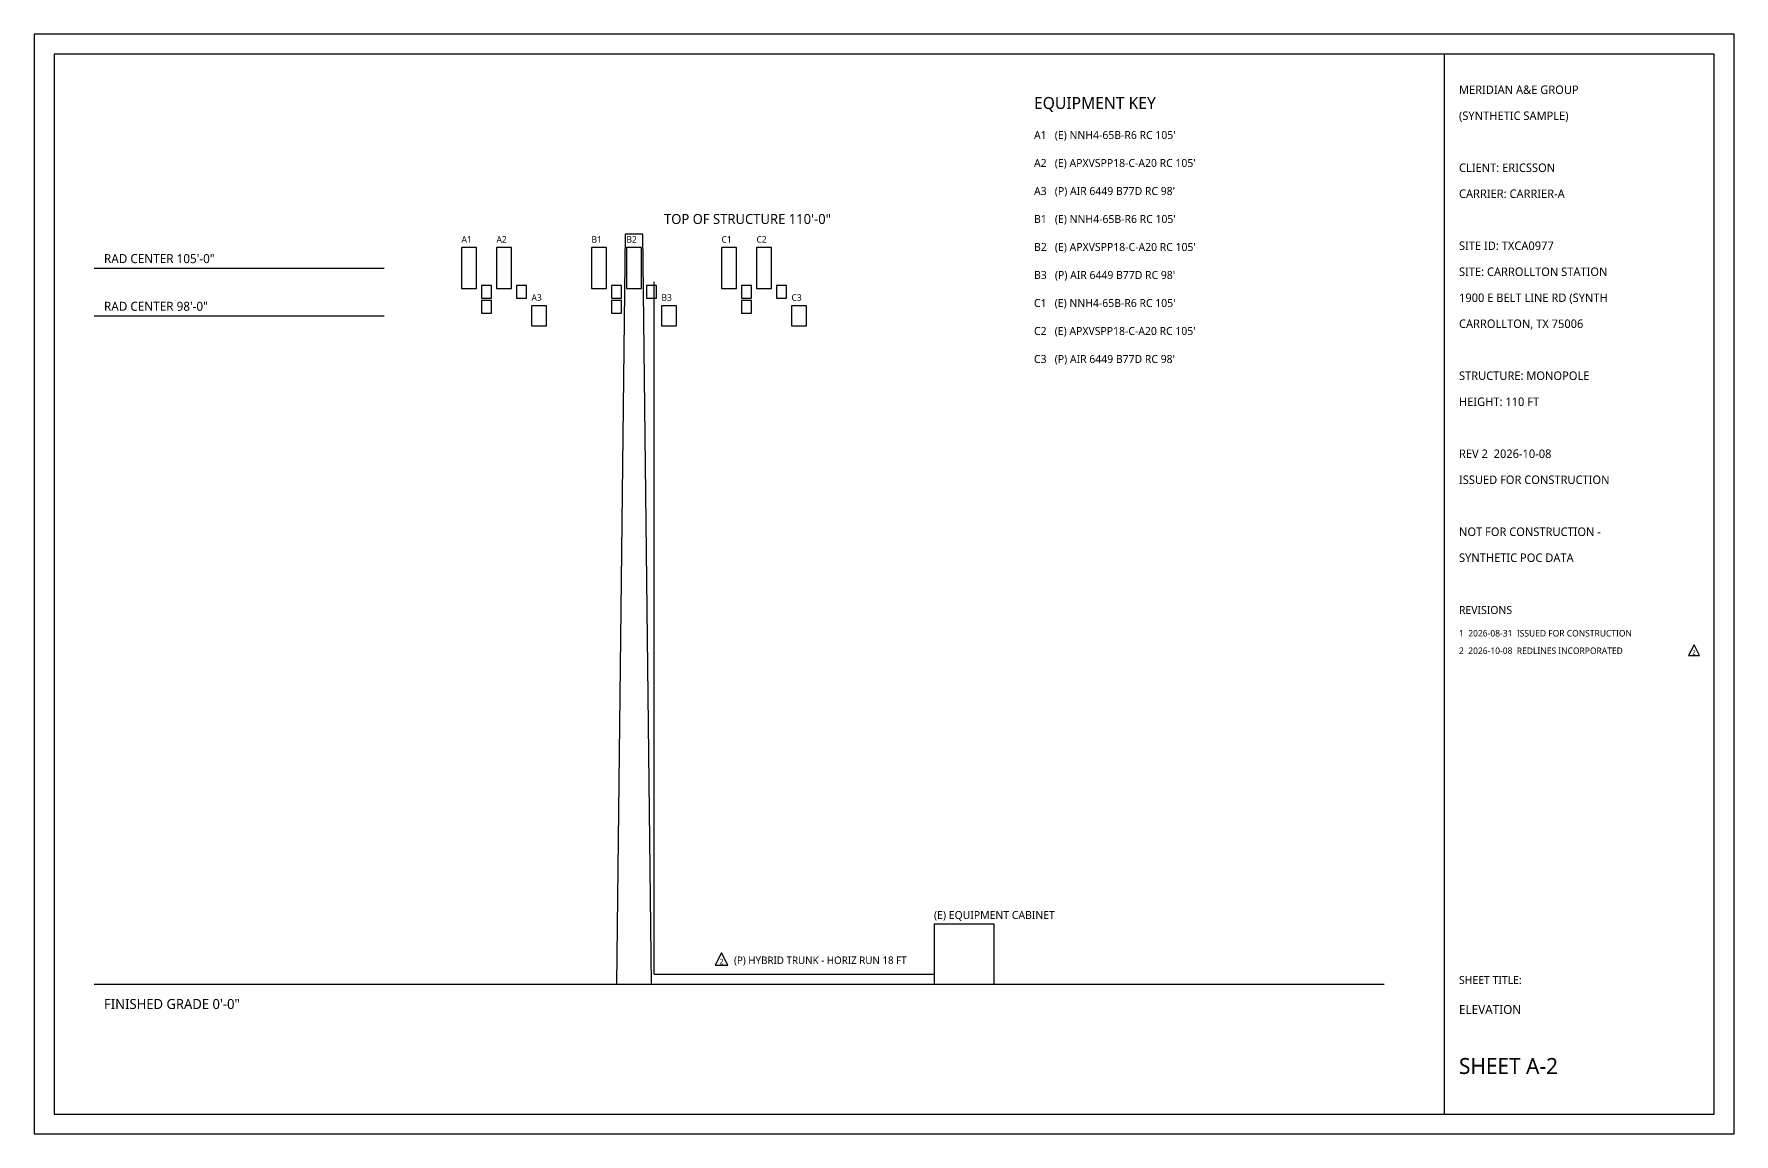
# Model space of a CAD drawing. Extents: x 0 to 1940, y 0 to 220.
# Drawn here: x 400 to 740, y 0 to 220 of the extents above; entities that cross this region are included whole.
import ezdxf
from ezdxf.enums import TextEntityAlignment as Align

# ---------------------------------------------------------------- set-up
doc = ezdxf.new("R2010")
doc.units = 0
for name, color, linetype in [('A-ANT-EXIST', 8, 'Continuous'), ('A-ANT-NEW', 1, 'Continuous'), ('A-BORDER', 7, 'Continuous'), ('A-CABLE', 3, 'Continuous'), ('A-DIM', 4, 'Continuous'), ('A-REV', 1, 'Continuous'), ('A-RRU-EXIST', 8, 'Continuous'), ('A-STRUCT', 7, 'Continuous'), ('A-TEXT', 7, 'Continuous'), ('A-TITLE', 7, 'Continuous')]:
    doc.layers.add(name, color=color, linetype=linetype)
doc.styles.add('OpenSans', font='OpenSans-Regular.ttf')

msp = doc.modelspace()

# ---------------------------------------------------------------- linework, layer by layer
at = {"layer": 'A-ANT-EXIST'}
for points in [[(485.5, 169.09), (488.5, 169.09), (488.5, 177.28), (485.5, 177.28)], [(492.5, 169.09), (495.5, 169.09), (495.5, 177.28), (492.5, 177.28)], [(511.5, 169.09), (514.5, 169.09), (514.5, 177.28), (511.5, 177.28)], [(518.5, 169.09), (521.5, 169.09), (521.5, 177.28), (518.5, 177.28)], [(537.5, 169.09), (540.5, 169.09), (540.5, 177.28), (537.5, 177.28)], [(544.5, 169.09), (547.5, 169.09), (547.5, 177.28), (544.5, 177.28)]]:
    msp.add_lwpolyline(points, close=True, dxfattribs=at)
at = {"layer": 'A-ANT-NEW'}
for points in [[(499.5, 161.62), (502.5, 161.62), (502.5, 165.65), (499.5, 165.65)], [(525.5, 161.62), (528.5, 161.62), (528.5, 165.65), (525.5, 165.65)], [(551.5, 161.62), (554.5, 161.62), (554.5, 165.65), (551.5, 165.65)]]:
    msp.add_lwpolyline(points, close=True, dxfattribs=at)
at = {"layer": 'A-BORDER'}
for points in [[(400, 0), (740, 0), (740, 220), (400, 220)], [(404, 4), (736, 4), (736, 216), (404, 216)]]:
    msp.add_lwpolyline(points, close=True, dxfattribs=at)
at = {"layer": 'A-CABLE'}
for q in [(524, 170.45), (580, 32)]:
    msp.add_line((524, 32), q, dxfattribs=at)
at = {"layer": 'A-DIM'}
for p, q in [((412, 173.18), (470, 173.18)), ((412, 163.64), (470, 163.64))]:
    msp.add_line(p, q, dxfattribs=at)
at = {"layer": 'A-REV'}
for points in [[(730.9, 95.72), (733.1, 95.72), (732, 97.81)], [(536.2, 33.76), (538.8, 33.76), (537.5, 36.23)]]:
    msp.add_lwpolyline(points, close=True, dxfattribs=at)
at = {"layer": 'A-RRU-EXIST'}
for points in [[(489.5, 167.18), (491.5, 167.18), (491.5, 169.68), (489.5, 169.68)], [(489.5, 164.18), (491.5, 164.18), (491.5, 166.68), (489.5, 166.68)], [(496.5, 167.18), (498.5, 167.18), (498.5, 169.68), (496.5, 169.68)], [(515.5, 167.18), (517.5, 167.18), (517.5, 169.68), (515.5, 169.68)], [(515.5, 164.18), (517.5, 164.18), (517.5, 166.68), (515.5, 166.68)], [(522.5, 167.18), (524.5, 167.18), (524.5, 169.68), (522.5, 169.68)], [(541.5, 167.18), (543.5, 167.18), (543.5, 169.68), (541.5, 169.68)], [(541.5, 164.18), (543.5, 164.18), (543.5, 166.68), (541.5, 166.68)], [(548.5, 167.18), (550.5, 167.18), (550.5, 169.68), (548.5, 169.68)]]:
    msp.add_lwpolyline(points, close=True, dxfattribs=at)
at = {"layer": 'A-STRUCT'}
msp.add_line((412, 30), (670, 30), dxfattribs=at)
for points in [[(516.5, 30), (523.5, 30), (521.8, 180), (518.2, 180)], [(580, 30), (592, 30), (592, 42), (580, 42)]]:
    msp.add_lwpolyline(points, close=True, dxfattribs=at)
at = {"layer": 'A-TITLE'}
msp.add_lwpolyline([(682, 4), (736, 4), (736, 216), (682, 216)], close=True, dxfattribs=at)

# ---------------------------------------------------------------- texts
at = {"layer": 'A-CABLE', "style": 'OpenSans'}
msp.add_text('(P) HYBRID TRUNK - HORIZ RUN 18 FT', height=1.5, dxfattribs=at).set_placement((540, 34))
at = {"layer": 'A-DIM', "style": 'OpenSans'}
for s, height, p in [('TOP OF STRUCTURE 110\'-0"', 2, (526, 182)), ('RAD CENTER 105\'-0"', 1.8, (414, 174.18)), ('RAD CENTER 98\'-0"', 1.8, (414, 164.64))]:
    msp.add_text(s, height=height, dxfattribs=at).set_placement(p)
at = {"layer": 'A-REV', "style": 'OpenSans'}
msp.add_text('2  2026-10-08  REDLINES INCORPORATED', height=1.3, dxfattribs=at).set_placement((685, 96))
for height, p in [(0.924, (732, 96.34)), (1.09, (537.5, 34.49))]:
    msp.add_text('2', height=height, dxfattribs=at).set_placement(p, align=Align.MIDDLE_CENTER)
at = {"layer": 'A-TEXT', "style": 'OpenSans'}
for s, height, p in [('EQUIPMENT KEY', 2.4, (600, 205)), ("A1   (E) NNH4-65B-R6 RC 105'", 1.6, (600, 199)), ("A2   (E) APXVSPP18-C-A20 RC 105'", 1.6, (600, 193.4)), ("A3   (P) AIR 6449 B77D RC 98'", 1.6, (600, 187.8)), ("B1   (E) NNH4-65B-R6 RC 105'", 1.6, (600, 182.2)), ('A1', 1.3, (485.5, 178.28)), ('A2', 1.3, (492.5, 178.28)), ('B1', 1.3, (511.5, 178.28)), ('B2', 1.3, (518.5, 178.28)), ('C1', 1.3, (537.5, 178.28)), ('C2', 1.3, (544.5, 178.28)), ("B2   (E) APXVSPP18-C-A20 RC 105'", 1.6, (600, 176.6)), ("B3   (P) AIR 6449 B77D RC 98'", 1.6, (600, 171)), ('A3', 1.3, (499.5, 166.65)), ('B3', 1.3, (525.5, 166.65)), ('C3', 1.3, (551.5, 166.65)), ("C1   (E) NNH4-65B-R6 RC 105'", 1.6, (600, 165.4)), ("C2   (E) APXVSPP18-C-A20 RC 105'", 1.6, (600, 159.8)), ("C3   (P) AIR 6449 B77D RC 98'", 1.6, (600, 154.2)), ('(E) EQUIPMENT CABINET', 1.6, (580, 43)), ('FINISHED GRADE 0\'-0"', 2, (414, 25))]:
    msp.add_text(s, height=height, dxfattribs=at).set_placement(p)
at = {"layer": 'A-TITLE', "style": 'OpenSans'}
for s, height, p in [('MERIDIAN A&E GROUP', 1.7, (685, 208)), ('(SYNTHETIC SAMPLE)', 1.7, (685, 202.8)), ('CLIENT: ERICSSON', 1.7, (685, 192.4)), ('CARRIER: CARRIER-A', 1.7, (685, 187.2)), ('SITE ID: TXCA0977', 1.7, (685, 176.8)), ('SITE: CARROLLTON STATION', 1.7, (685, 171.6)), ('1900 E BELT LINE RD (SYNTH', 1.7, (685, 166.4)), ('CARROLLTON, TX 75006', 1.7, (685, 161.2)), ('STRUCTURE: MONOPOLE', 1.7, (685, 150.8)), ('HEIGHT: 110 FT', 1.7, (685, 145.6)), ('REV 2  2026-10-08', 1.7, (685, 135.2)), ('ISSUED FOR CONSTRUCTION', 1.7, (685, 130)), ('NOT FOR CONSTRUCTION -', 1.7, (685, 119.6)), ('SYNTHETIC POC DATA', 1.7, (685, 114.4)), ('REVISIONS', 1.6, (685, 104)), ('1  2026-08-31  ISSUED FOR CONSTRUCTION', 1.3, (685, 99.5)), ('SHEET TITLE:', 1.6, (685, 30)), ('ELEVATION', 1.8, (685, 24)), ('SHEET A-2', 3.2, (685, 12))]:
    msp.add_text(s, height=height, dxfattribs=at).set_placement(p)

doc.saveas('drawing.dxf')
